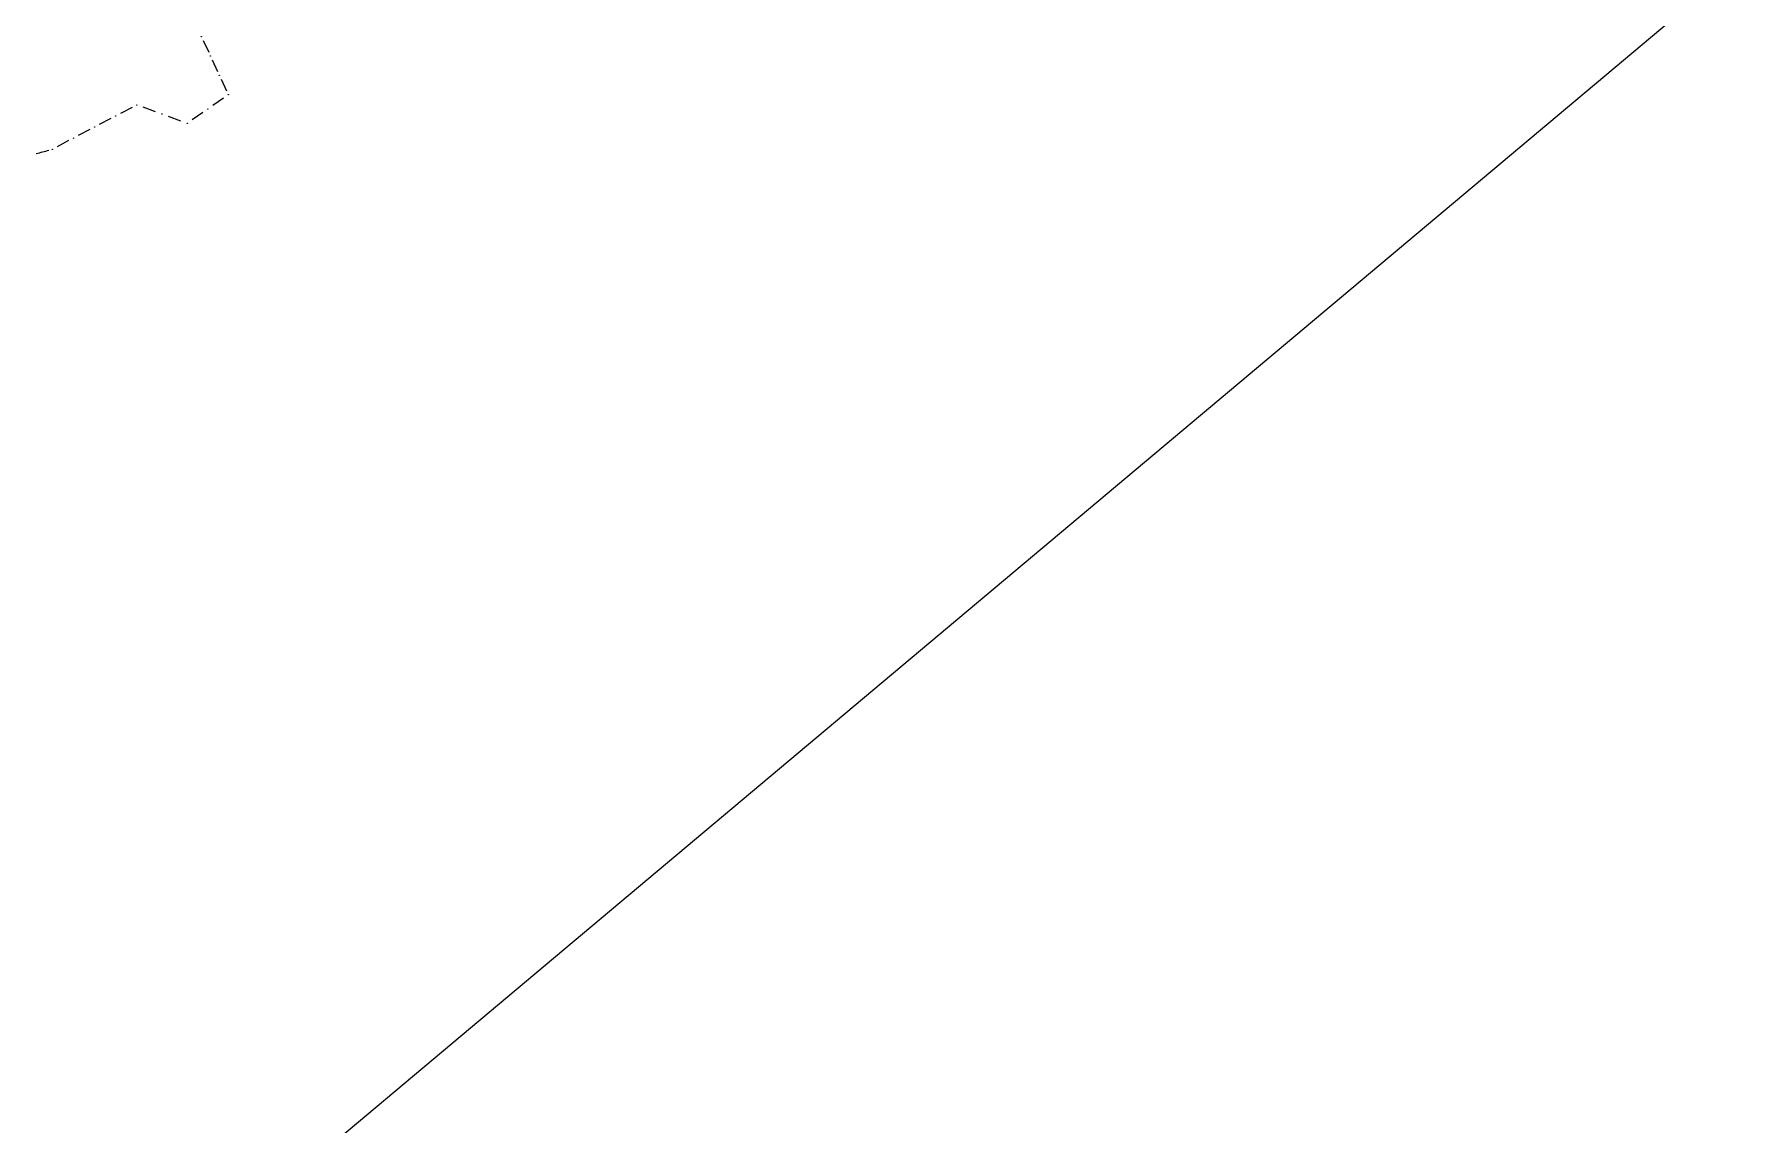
# Model space of a CAD drawing. Header units: metres. Extents: x -10443 to -4073, y -33280 to -26846.
# Drawn here: x -7863.3 to -7797.8, y -29736.3 to -29694.8 of the extents above; entities that cross this region are included whole.
import ezdxf

# ---------------------------------------------------------------- set-up
doc = ezdxf.new("R2010")
doc.units = ezdxf.units.M
doc.header["$MEASUREMENT"] = 0
doc.linetypes.add('CONTINUOUS_1', pattern=[0])
doc.linetypes.add('CONTINUOUS_2', pattern=[0])
doc.layers.add('メッシュ', color=241, linetype='CONTINUOUS_2', lineweight=18)
doc.layers.add('園路', color=241, linetype='CONTINUOUS_2', lineweight=18)

msp = doc.modelspace()

# ---------------------------------------------------------------- hatches: boundary and pattern name
at = {"layer": '園路', "linetype": 'CONTINUOUS_1', "lineweight": 18}
for points in [[(-7856.933, -29694.913, 1), (-7856.948, -29694.913, 1)], [(-7856.592, -29695.649, 1), (-7856.607, -29695.649, 1)], [(-7856.251, -29696.384, 1), (-7856.266, -29696.384, 1)], [(-7855.909, -29697.119, 1), (-7855.924, -29697.119, 1)], [(-7860.197, -29697.932, 1), (-7860.212, -29697.932, 1)], [(-7859.392, -29697.51, 1), (-7859.407, -29697.51, 1)], [(-7858.43, -29697.862, 1), (-7858.445, -29697.862, 1)], [(-7856.689, -29697.667, 1), (-7856.704, -29697.667, 1)], [(-7861.002, -29698.354, 1), (-7861.017, -29698.354, 1)], [(-7857.469, -29698.214, 1), (-7857.484, -29698.214, 1)], [(-7862.613, -29699.199, 1), (-7862.628, -29699.199, 1)], [(-7861.808, -29698.777, 1), (-7861.823, -29698.777, 1)]]:
    msp.add_hatch(color=241, dxfattribs=at).paths.add_polyline_path(points, flags=0)

# ---------------------------------------------------------------- linework, layer by layer
at = {"layer": 'メッシュ', "color": 241, "linetype": 'CONTINUOUS_1', "lineweight": 18}
msp.add_line((-7944.239, -29814.489), (-7637.438, -29557.053), dxfattribs=at)
at = {"layer": '園路', "color": 1, "linetype": 'CONTINUOUS_1', "lineweight": 18}
for p, q in [((-7856.876, -29695.054), (-7856.665, -29695.508)), ((-7856.534, -29695.789), (-7856.323, -29696.243)), ((-7856.193, -29696.525), (-7855.982, -29696.978)), ((-7856.102, -29697.249), (-7856.511, -29697.536)), ((-7860.386, -29698.027), (-7860.829, -29698.259)), ((-7859.581, -29697.605), (-7860.024, -29697.837)), ((-7858.684, -29697.772), (-7859.154, -29697.6)), ((-7857.722, -29698.124), (-7858.192, -29697.952)), ((-7856.882, -29697.797), (-7857.291, -29698.084)), ((-7861.191, -29698.449), (-7861.634, -29698.682)), ((-7861.996, -29698.872), (-7862.439, -29699.104))]:
    msp.add_line(p, q, dxfattribs=at)
for centre in [(-7856.941, -29694.913), (-7856.599, -29695.649), (-7856.258, -29696.384), (-7855.917, -29697.119), (-7860.205, -29697.932), (-7859.4, -29697.51), (-7858.438, -29697.862), (-7856.696, -29697.667), (-7861.01, -29698.354), (-7857.476, -29698.214), (-7862.62, -29699.199), (-7861.815, -29698.777)]:
    msp.add_circle(centre, 0.0075, dxfattribs=at)
msp.add_arc((-7867.356, -29682.898), 16.974, 284.06998, 285.75768, dxfattribs=at)

doc.saveas('drawing.dxf')
